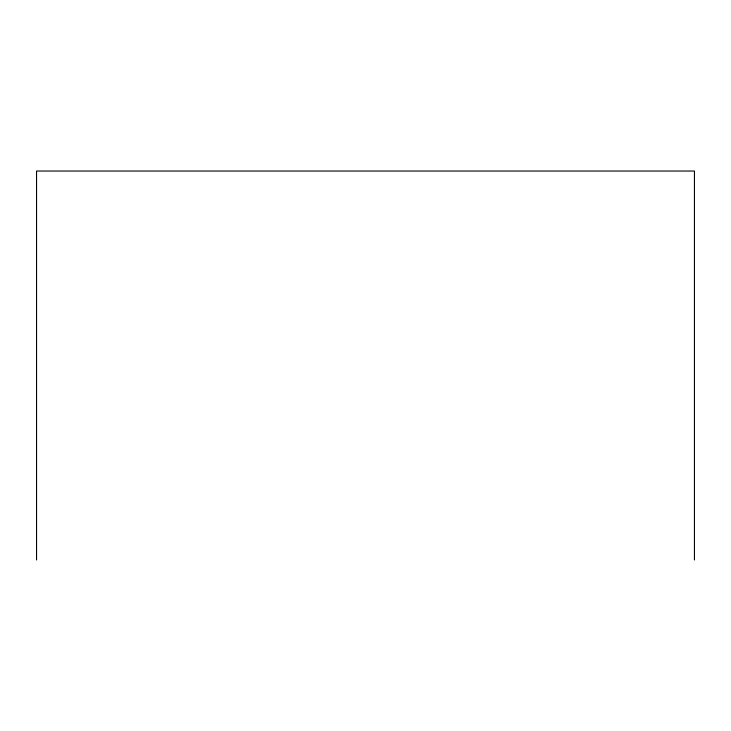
<?xml version="1.0" encoding="UTF-8"?>
<svg xmlns="http://www.w3.org/2000/svg" width="731" height="731" viewBox="0 0 731 731"><rect width="100%" height="100%" fill="white"/><g stroke="black" fill="none" stroke-linecap="round" stroke-linejoin="round"><path stroke-width="1.1" d="M694.45 559.964L694.45 171.036L36.55 171.036L36.55 559.964"/></g></svg>
